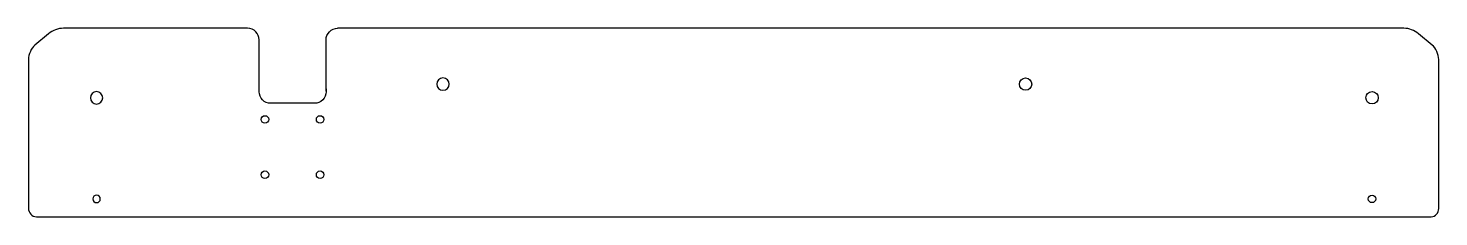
# Model space of a CAD drawing. Extents: x -78 to 280, y 123 to 171.
import ezdxf

# ---------------------------------------------------------------- set-up
doc = ezdxf.new("R2010")
doc.units = 0
doc.layers.add('Layer_1', color=7, linetype='CONTINUOUS')

msp = doc.modelspace()

# ---------------------------------------------------------------- linework, layer by layer
at = {"layer": 'Layer_1', "color": 1}
for p, q in [((-72.779245, 169.276059), (-76.249545, 166.409111)), ((-25.496999, 170.656158), (-69.006671, 170.656162)), ((-23.163318, 170.655676), (-25.496999, 170.656158)), ((-22.2377, 170.655676), (-23.163318, 170.655676)), ((1.536868, 170.653594), (0.611637, 170.653594)), ((3.672926, 170.655074), (1.536868, 170.653594)), ((271.390974, 170.655058), (3.672926, 170.655074)), ((278.597813, 166.418409), (275.121482, 169.290344)), ((-19.310984, 163.744105), (-19.310984, 167.729386)), ((-2.313669, 163.744105), (-2.313669, 167.728352)), ((-19.310984, 159.744113), (-19.310984, 163.744105)), ((-2.313669, 159.744113), (-2.313669, 163.744105)), ((-19.310984, 154.581985), (-19.310984, 159.744113)), ((-2.313669, 154.768817), (-2.313669, 159.744113)), ((-2.313881, 155.302971), (-2.313881, 154.603347)), ((28.943532, 156.528059), (28.943532, 156.528059)), ((173.773002, 156.528059), (173.773002, 156.528059)), ((-59.030475, 153.052483), (-59.030475, 153.052483)), ((-5.239878, 151.67735), (-16.384775, 151.675233)), ((261.747008, 153.08146), (261.747008, 153.08146)), ((-16.884123, 147.588273), (-16.884123, 147.588273)), ((-2.884163, 147.588273), (-2.884163, 147.588273)), ((-16.884123, 133.588292), (-16.884123, 133.588292)), ((-2.884163, 133.588292), (-2.884163, 133.588292)), ((-59.649017, 127.476205), (-59.649017, 127.476205)), ((262.36348, 127.47644), (262.36348, 127.47644)), ((-75.899736, 122.97086), (278.352565, 122.977694))]:
    msp.add_line(p, q, dxfattribs=at)
for points in [[(-69.006671, 170.656162), (-70.370093, 170.656162), (-71.695692, 170.171225), (-72.779245, 169.276059)], [(-20.167995, 169.798399), (-20.716687, 170.347091), (-21.460985, 170.655383), (-22.236981, 170.655383)], [(-19.310984, 167.729386), (-19.310984, 168.505408), (-19.619302, 169.249707), (-20.167995, 169.798399)], [(-2.313669, 167.728352), (-2.313669, 168.504374), (-2.005351, 169.248672), (-1.456658, 169.797364)], [(-1.456658, 169.797364), (-0.907966, 170.346057), (-0.163668, 170.654349), (0.612328, 170.654349)], [(275.121482, 169.290344), (274.050011, 170.175529), (272.739193, 170.655059), (271.390974, 170.655058)], [(-76.249545, 166.409111), (-77.164451, 165.653271), (-77.904401, 164.031044), (-77.902616, 162.785765)], [(280.267334, 162.76753), (280.267208, 164.02227), (279.51967, 165.656825), (278.597813, 166.418409)], [(-77.902616, 162.785765), (-77.871505, 141.074347), (-77.962828, 146.920113), (-77.905564, 125.134061)], [(280.26944, 128.003064), (280.268966, 130.902817), (280.268503, 154.737316), (280.267334, 162.76753)], [(27.375904, 158.0957), (26.510082, 158.0957), (25.808249, 157.393891), (25.808249, 156.528059)], [(28.943532, 156.528059), (28.943532, 157.393891), (28.241699, 158.0957), (27.375904, 158.0957)], [(173.773002, 156.528059), (173.773002, 157.393891), (174.474835, 158.0957), (175.34063, 158.0957)], [(175.34063, 158.0957), (176.206451, 158.0957), (176.908284, 157.393891), (176.908284, 156.528059)], [(-60.598103, 154.620124), (-61.463924, 154.620124), (-62.165757, 153.918315), (-62.165757, 153.052483)], [(-59.030475, 153.052483), (-59.030475, 153.918315), (-59.732308, 154.620124), (-60.598103, 154.620124)], [(-18.453761, 152.532244), (-19.002453, 153.080936), (-19.310772, 153.825235), (-19.310772, 154.60123)], [(-2.313881, 154.603347), (-2.313881, 153.827351), (-2.622199, 153.083053), (-3.170892, 152.534361)], [(25.808249, 156.528059), (25.808249, 155.662227), (26.510082, 154.960418), (27.375904, 154.960418)], [(27.375904, 154.960418), (28.241699, 154.960418), (28.943532, 155.662227), (28.943532, 156.528059)], [(175.34063, 154.960418), (174.474835, 154.960418), (173.773002, 155.662227), (173.773002, 156.528059)], [(176.908284, 156.528059), (176.908284, 155.662227), (176.206451, 154.960418), (175.34063, 154.960418)], [(261.747008, 153.08146), (261.747008, 153.947292), (262.448841, 154.649101), (263.314636, 154.649101)], [(263.314636, 154.649101), (264.180458, 154.649101), (264.88229, 153.947292), (264.88229, 153.08146)], [(-62.165757, 153.052483), (-62.165757, 152.186651), (-61.463924, 151.484842), (-60.598103, 151.484842)], [(-60.598103, 151.484842), (-59.732308, 151.484842), (-59.030475, 152.186651), (-59.030475, 153.052483)], [(-16.384775, 151.675233), (-17.160771, 151.675233), (-17.905069, 151.983552), (-18.453761, 152.532244)], [(-3.170892, 152.534361), (-3.719584, 151.985669), (-4.463882, 151.67735), (-5.239878, 151.67735)], [(263.314636, 151.513819), (262.448841, 151.513819), (261.747008, 152.215628), (261.747008, 153.08146)], [(264.88229, 153.08146), (264.88229, 152.215628), (264.180458, 151.513819), (263.314636, 151.513819)], [(-18.78412, 147.588273), (-18.783691, 148.112639), (-18.358488, 148.537495), (-17.834121, 148.537495)], [(-17.834121, 146.639051), (-18.358488, 146.639051), (-18.783691, 147.063906), (-18.78412, 147.588273)], [(-17.834121, 148.537495), (-17.309755, 148.537495), (-16.884551, 148.112639), (-16.884123, 147.588273)], [(-16.884123, 147.588273), (-16.884551, 147.063906), (-17.309755, 146.639051), (-17.834121, 146.639051)], [(-4.78416, 147.588273), (-4.783731, 148.112639), (-4.358528, 148.537495), (-3.834161, 148.537495)], [(-3.834161, 146.639051), (-4.358528, 146.639051), (-4.783731, 147.063906), (-4.78416, 147.588273)], [(-3.834161, 148.537495), (-3.309795, 148.537495), (-2.884592, 148.112639), (-2.884163, 147.588273)], [(-2.884163, 147.588273), (-2.884592, 147.063906), (-3.309795, 146.639051), (-3.834161, 146.639051)], [(-18.78412, 133.588292), (-18.783691, 134.112658), (-18.358488, 134.537514), (-17.834121, 134.537514)], [(-17.834121, 132.63907), (-18.358488, 132.63907), (-18.783691, 133.063925), (-18.78412, 133.588292)], [(-17.834121, 134.537514), (-17.309755, 134.537514), (-16.884551, 134.112658), (-16.884123, 133.588292)], [(-16.884123, 133.588292), (-16.884551, 133.063925), (-17.309755, 132.63907), (-17.834121, 132.63907)], [(-4.78416, 133.588292), (-4.783731, 134.112658), (-4.358528, 134.537514), (-3.834161, 134.537514)], [(-3.834161, 132.63907), (-4.358528, 132.63907), (-4.783731, 133.063925), (-4.78416, 133.588292)], [(-3.834161, 134.537514), (-3.309795, 134.537514), (-2.884592, 134.112658), (-2.884163, 133.588292)], [(-2.884163, 133.588292), (-2.884592, 133.063925), (-3.309795, 132.63907), (-3.834161, 132.63907)], [(-60.599293, 128.426496), (-61.12412, 128.426496), (-61.549596, 128.001065), (-61.549596, 127.476205)], [(-61.549596, 127.476205), (-61.549596, 126.951345), (-61.12412, 126.525914), (-60.599293, 126.525914)], [(-59.649017, 127.476205), (-59.649017, 128.001065), (-60.074493, 128.426496), (-60.599293, 128.426496)], [(-60.599293, 126.525914), (-60.074493, 126.525914), (-59.649017, 126.951345), (-59.649017, 127.476205)], [(262.36348, 127.47644), (262.36348, 128.00127), (262.78888, 128.42666), (263.31369, 128.42666)], [(263.31369, 126.52623), (262.78888, 126.52623), (262.36348, 126.95162), (262.36348, 127.47644)], [(263.31369, 128.42666), (263.8385, 128.42666), (264.26391, 128.00127), (264.26391, 127.47644)], [(264.26391, 127.47644), (264.26391, 126.95162), (263.8385, 126.52623), (263.31369, 126.52623)], [(280.269935, 125.052211), (280.269756, 126.020067), (280.269608, 127.003707), (280.26944, 128.003064)], [(-77.905564, 125.134061), (-77.902406, 123.939343), (-77.004253, 122.970838), (-75.899736, 122.97086)], [(278.352565, 122.977694), (279.411722, 122.977716), (280.270135, 123.906509), (280.269935, 125.052211)]]:
    msp.add_open_spline(points, degree=3, dxfattribs=at)

doc.saveas('drawing.dxf')
